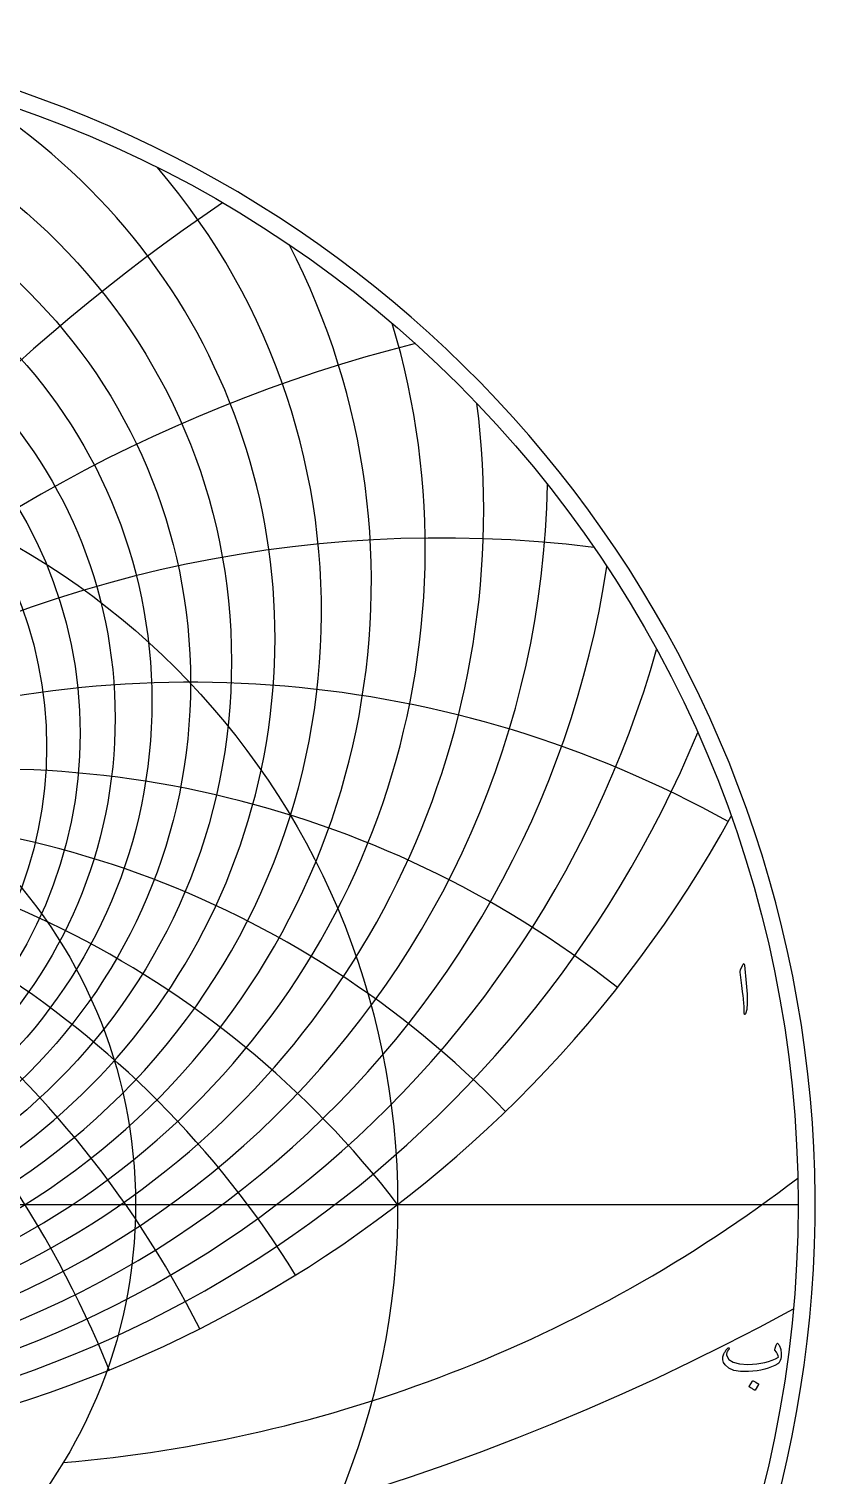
# Model space of a CAD drawing. Header units: millimetres. Extents: x -75 to 75, y -75 to 77.
# Drawn here: x 25 to 75.3, y -17.3 to 75.3 of the extents above; entities that cross this region are included whole.
import ezdxf

# ---------------------------------------------------------------- set-up
doc = ezdxf.new("R2010")
doc.units = ezdxf.units.MM
for name, color, linetype in [('CUT_OUTER', 1, 'Continuous'), ('ENGRAVE', 7, 'Continuous'), ('ENGRAVE_FINE', 8, 'Continuous'), ('TEXT', 5, 'Continuous')]:
    doc.layers.add(name, color=color, linetype=linetype)

msp = doc.modelspace()

# ---------------------------------------------------------------- linework, layer by layer
at = {"layer": 'CUT_OUTER'}
msp.add_arc((-0.0002, -0.0002), 75.3374, 146.249794, 87.803295, dxfattribs=at)
at = {"layer": 'ENGRAVE'}
msp.add_lwpolyline([(-74.25, 0), (74.25, 0)], dxfattribs=at)
for centre, radius in [((0, 0), 74.25), ((0, 34.7771), 37.9628), ((0, 29.3035), 26.1179), ((0, 0), 48.6033), ((0, 0), 31.8152)]:
    msp.add_circle(centre, radius, dxfattribs=at)
for centre, radius, start, end in [((0, 44.4449), 54.1127, 172.720028, 7.279972), ((0, 63.341), 79.8396, 208.805227, 331.194773), ((0, -37.2946), 61.2631, 37.5, 142.5), ((0, -37.2946), 61.2631, 37.5, 142.5), ((19.5553, 72.9814), 89.8386, 274.869991, 307.487962)]:
    msp.add_arc(centre, radius, start, end, dxfattribs=at)
at = {"layer": 'ENGRAVE_FINE'}
for centre, radius in [((0, 33.4312), 35.3408), ((0, 32.2257), 32.862), ((0, 31.1446), 30.5083), ((0, 30.1743), 28.2647)]:
    msp.add_circle(centre, radius, dxfattribs=at)
for centre, radius, start, end in [((0, 36.2827), 40.7488, 120.941312, 59.058688), ((0, 37.9711), 43.7237, 139.431236, 40.568764), ((106.1108, -37.2946), 122.5261, 124.114343, 169.605755), ((106.1108, -37.2946), 122.5261, 124.114343, 169.605755), ((0, 39.8701), 46.9173, 152.59118, 27.40882), ((0, 42.014), 50.3656, 163.36999, 16.63001), ((73.0105, -37.2946), 95.3084, 104.133389, 165.913457), ((73.0105, -37.2946), 95.3084, 104.133389, 165.913457), ((0, 47.2154), 58.2132, 181.094584, 358.905416), ((51.4058, -37.2946), 79.9733, 82.983626, 162.010544), ((51.4058, -37.2946), 79.9733, 82.983626, 162.010544), ((0, 50.3918), 62.7354, 188.75154, 351.24846), ((0, 54.0588), 67.7663, 195.853927, 344.146073), ((-35.3703, -37.2946), 70.7405, 22.177026, 119.093029), ((-35.3703, -37.2946), 70.7405, 22.177026, 119.093029), ((35.3703, -37.2946), 70.7405, 60.906971, 157.822974), ((35.3703, -37.2946), 70.7405, 60.906971, 157.822974), ((0, 58.3266), 73.4183, 202.512262, 337.487738), ((-22.2979, -37.2946), 65.1948, 26.740876, 128.272627), ((-22.2979, -37.2946), 65.1948, 26.740876, 128.272627), ((22.2979, -37.2946), 65.1948, 51.727373, 153.259124), ((22.2979, -37.2946), 65.1948, 51.727373, 153.259124), ((-10.8023, -37.2946), 62.2082, 31.797716, 135.948822), ((-10.8023, -37.2946), 62.2082, 31.797716, 135.948822), ((10.8023, -37.2946), 62.2082, 44.051178, 148.202284), ((10.8023, -37.2946), 62.2082, 44.051178, 148.202284), ((0, 128.6415), 154.2129, 241.345817, 298.654183)]:
    msp.add_arc(centre, radius, start, end, dxfattribs=at)
at = {"layer": 'TEXT'}
for points in [[(70.6831, 15.3075), (70.7279, 15.3941), (70.7639, 15.4246), (70.7912, 15.3988), (70.8096, 15.3168), (70.9173, 14.1693), (70.9814, 13.465), (70.9958, 12.9023), (70.9604, 12.4813), (70.8752, 12.2021), (70.8597, 12.1792), (70.8459, 12.1669), (70.8339, 12.1652), (70.8237, 12.174), (70.8155, 12.1877), (70.8096, 12.2056), (70.8061, 12.2275), (70.8049, 12.2536), (70.8049, 12.4565), (70.7955, 12.6716), (70.7768, 12.8991), (70.7487, 13.1388), (70.7426, 13.2015), (70.7241, 13.3707), (70.6934, 13.6465), (70.6503, 14.0288), (70.5473, 14.8766), (70.545, 14.9216), (70.5473, 14.9632), (70.5543, 15.0013), (70.566, 15.0358)], [(72.9731, -8.923), (73.0045, -8.9625), (73.0334, -9.0061), (73.0596, -9.0538), (73.0831, -9.1056), (73.1041, -9.1612), (73.1224, -9.2204), (73.138, -9.283), (73.1511, -9.3492), (73.168, -9.4821), (73.1721, -9.6138), (73.1634, -9.7444), (73.1417, -9.8738), (73.1089, -9.9891), (73.0667, -10.0822), (73.0152, -10.1531), (72.9543, -10.2016), (72.7611, -10.3038), (72.5562, -10.3949), (72.3396, -10.4748), (72.1112, -10.5436), (71.8712, -10.6007), (71.6194, -10.6454), (71.356, -10.6779), (71.0808, -10.6981), (70.565, -10.6929), (70.1417, -10.6209), (69.8109, -10.4821), (69.5726, -10.2766), (69.4748, -10.1159), (69.4297, -9.9429), (69.4373, -9.7576), (69.4976, -9.56), (69.518, -9.5174), (69.5415, -9.4739), (69.5683, -9.4295), (69.5983, -9.3843), (69.6316, -9.3382), (69.668, -9.2912), (69.7077, -9.2434), (69.7506, -9.1946), (69.7649, -9.1809), (69.7798, -9.1724), (69.7954, -9.1691), (69.8115, -9.1712), (69.8223, -9.1753), (69.8314, -9.1829), (69.8387, -9.194), (69.8442, -9.2087), (69.8469, -9.2224), (69.8454, -9.2356), (69.8399, -9.2482), (69.8302, -9.2602), (69.7901, -9.3079), (69.7541, -9.3574), (69.7222, -9.4086), (69.6944, -9.4616), (69.6753, -9.5122), (69.6651, -9.5611), (69.6636, -9.6083), (69.6709, -9.6536), (69.8173, -9.9186), (70.0925, -10.1045), (70.4965, -10.2113), (71.0293, -10.2391), (71.3222, -10.2278), (71.6013, -10.2034), (71.8667, -10.1658), (72.1183, -10.115), (72.3564, -10.051), (72.5814, -9.9739), (72.7932, -9.8836), (72.9918, -9.7801), (72.9725, -9.6835), (72.9286, -9.5764), (72.8601, -9.4587), (72.767, -9.3304), (72.7641, -9.3182), (72.7646, -9.2953), (72.7687, -9.2619), (72.7763, -9.218), (72.7784, -9.2136), (72.7799, -9.2098), (72.7807, -9.2066), (72.781, -9.204), (72.7963, -9.1443), (72.8185, -9.0775), (72.8478, -9.0037), (72.8841, -8.923), (72.9002, -8.8984), (72.9204, -8.8902), (72.9447, -8.8984), (72.9731, -8.923)], [(71.3384, -11.307), (71.3443, -11.3012), (71.3525, -11.2977), (71.363, -11.2965), (71.3759, -11.2977), (71.4669, -11.3346), (71.5527, -11.3796), (71.6332, -11.4329), (71.7084, -11.4944), (71.7157, -11.5038), (71.719, -11.5131), (71.7181, -11.5225), (71.7131, -11.5319), (71.493, -11.8878), (71.4848, -11.8963), (71.4742, -11.8984), (71.4614, -11.894), (71.4461, -11.8832), (71.433, -11.8738), (71.4122, -11.8597), (71.3838, -11.841), (71.3478, -11.8176), (71.3036, -11.7895), (71.2506, -11.7567), (71.1888, -11.7192), (71.1183, -11.6771), (71.1089, -11.67), (71.1042, -11.663), (71.1042, -11.656), (71.1089, -11.649)]]:
    msp.add_lwpolyline(points, close=True, dxfattribs=at)

doc.saveas('drawing.dxf')
